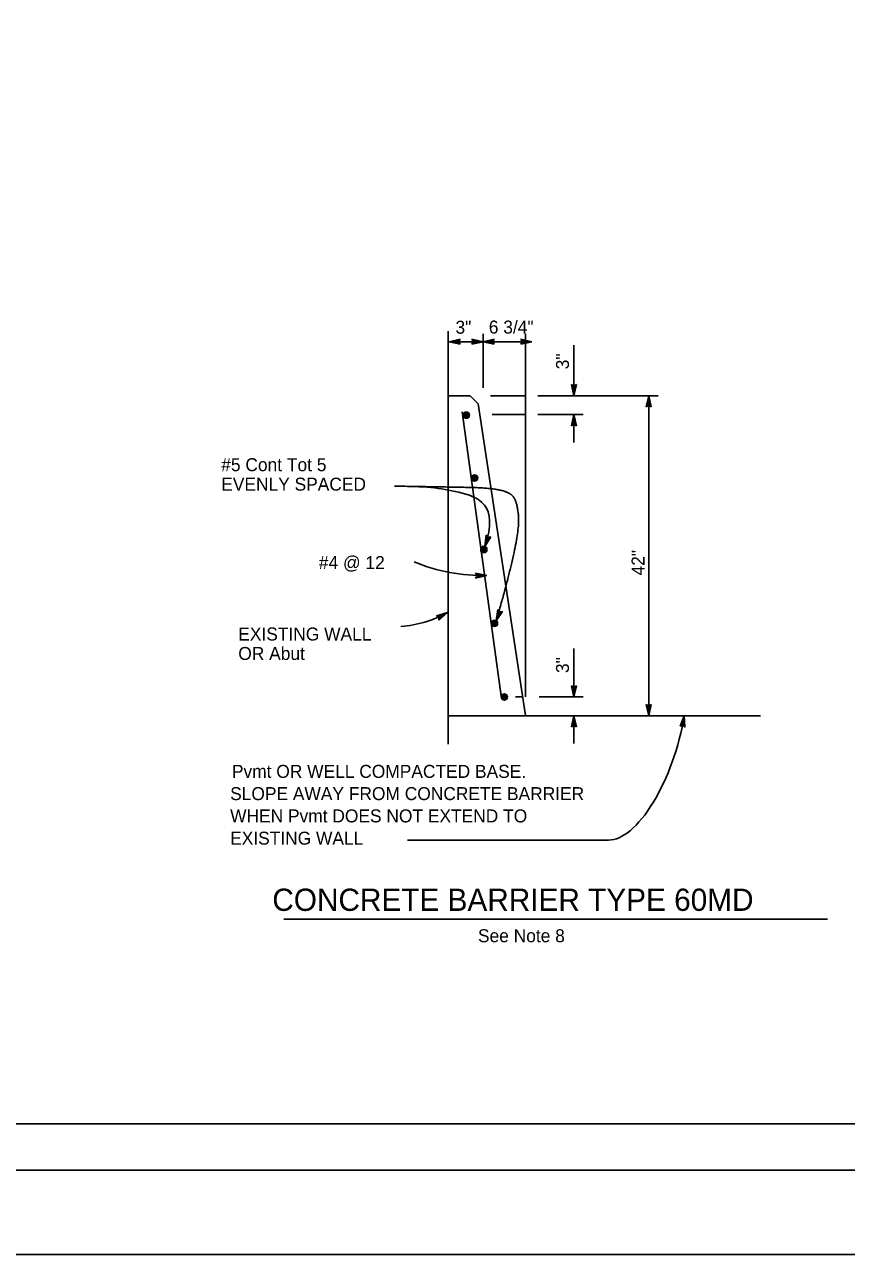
# Model space of a CAD drawing. Extents: x -894 to 866, y -476 to 714.
# Drawn here: x -315 to 128, y -476 to 187 of the extents above; entities that cross this region are included whole.
import ezdxf

# ---------------------------------------------------------------- set-up
doc = ezdxf.new("R2010")
doc.units = 0
for name, color, linetype in [('10 Sheet Format', 7, 'Continuous'), ('56 Stage 3 Anno', 7, 'Continuous'), ('57 Undefined', 7, 'Continuous'), ('60 Nongeo Data', 7, 'Continuous')]:
    doc.layers.add(name, color=color, linetype=linetype)

msp = doc.modelspace()

# ---------------------------------------------------------------- linework, layer by layer
at = {"layer": '10 Sheet Format'}
msp.add_line((-813.45, -406.04), (811.55, -406.04), dxfattribs=at)
for points in [[(-894.04, 713.56), (865.96, 713.56), (865.96, -476.44), (-894.04, -476.44)], [(-863.43, 668.96), (836.57, 668.96), (836.57, -431.04), (-863.43, -431.04)], [(-863.43, 668.96), (836.57, 668.96), (836.57, -431.04), (-863.43, -431.04)]]:
    msp.add_lwpolyline(points, close=True, dxfattribs=at)
at = {"layer": '56 Stage 3 Anno'}
for p, q in [((-67.5, -9.19), (-67.5, 19.93)), ((-44.7, -175.79), (-44.7, 19.93)), ((-86.25, 15.73), (-67.5, 15.73)), ((-85.86, 15.73), (-79.86, 17.06)), ((-79.86, 14.39), (-85.86, 15.73)), ((-85.86, 15.73), (-85.86, 15.73)), ((-80.08, 14.75), (-84.48, 15.73)), ((-84.47, 15.74), (-80.1, 16.7)), ((-83.1, 15.73), (-80.27, 16.36)), ((-80.31, 15.11), (-83.1, 15.73)), ((-81.72, 15.73), (-80.51, 16)), ((-80.49, 15.46), (-81.72, 15.73)), ((-79.86, 17.06), (-80.66, 15.73)), ((-80.66, 15.73), (-79.86, 14.39)), ((-79.86, 17.06), (-79.86, 17.06)), ((-79.86, 14.39), (-79.86, 14.39)), ((-72.7, 15.73), (-73.5, 17.07)), ((-73.5, 17.07), (-73.5, 17.07)), ((-73.5, 17.07), (-67.5, 15.73)), ((-67.5, 15.73), (-73.5, 14.4)), ((-73.5, 14.4), (-72.7, 15.73)), ((-73.5, 14.4), (-73.5, 14.4)), ((-73.28, 16.72), (-68.88, 15.73)), ((-68.89, 15.73), (-73.27, 14.76)), ((-70.26, 15.74), (-73.09, 15.11)), ((-73.05, 16.36), (-70.26, 15.74)), ((-72.87, 16.01), (-71.64, 15.74)), ((-71.64, 15.74), (-72.85, 15.47)), ((-67.5, 15.73), (-61.5, 17.06)), ((-41.2, 15.73), (-67.5, 15.73)), ((-67.5, 15.73), (-67.5, 15.73)), ((-61.5, 14.39), (-67.5, 15.73)), ((-67.5, 15.73), (-67.5, 15.73)), ((-61.72, 14.75), (-66.12, 15.73)), ((-66.11, 15.74), (-61.74, 16.7)), ((-64.74, 15.73), (-61.91, 16.36)), ((-61.95, 15.11), (-64.74, 15.73)), ((-63.36, 15.73), (-62.15, 16)), ((-62.13, 15.46), (-63.36, 15.73)), ((-61.5, 17.06), (-62.3, 15.73)), ((-62.3, 15.73), (-61.5, 14.39)), ((-61.5, 17.06), (-61.5, 17.06)), ((-61.5, 14.39), (-61.5, 14.39)), ((-46.4, 15.73), (-47.2, 17.07)), ((-47.2, 17.07), (-47.2, 17.07)), ((-47.2, 17.07), (-41.2, 15.73)), ((-41.2, 15.73), (-47.2, 14.4)), ((-47.2, 14.4), (-46.4, 15.73)), ((-47.2, 14.4), (-47.2, 14.4)), ((-46.98, 16.72), (-42.58, 15.73)), ((-42.59, 15.73), (-46.97, 14.76)), ((-43.96, 15.74), (-46.79, 15.11)), ((-46.75, 16.36), (-43.96, 15.74)), ((-46.57, 16.01), (-45.34, 15.74)), ((-45.34, 15.74), (-46.55, 15.47)), ((-41.2, 15.73), (-41.2, 15.73)), ((-18.5, 13.83), (-18.5, -13.39)), ((-18.5, -13.39), (-19.83, -7.39)), ((-19.83, -7.39), (-19.83, -7.39)), ((-19.83, -7.39), (-18.5, -8.19)), ((-18.5, -12), (-19.47, -7.62)), ((-18.5, -10.62), (-19.12, -7.8)), ((-18.5, -9.24), (-18.76, -8.03)), ((-18.5, -8.19), (-17.16, -7.39)), ((-17.16, -7.39), (-18.5, -13.39)), ((-17.51, -7.6), (-18.5, -12.01)), ((-17.87, -7.84), (-18.5, -10.62)), ((-18.22, -8.01), (-18.5, -9.24)), ((-17.16, -7.39), (-17.16, -7.39)), ((-63.52, -13.39), (-44.31, -13.39)), ((-37.95, -13.39), (26.85, -13.39)), ((-18.5, -13.39), (-18.5, -13.39)), ((20.51, -19.39), (21.85, -13.39)), ((21.85, -18.59), (20.51, -19.39)), ((20.51, -19.39), (20.51, -19.39)), ((20.86, -19.17), (21.85, -14.77)), ((21.22, -18.94), (21.85, -16.15)), ((21.57, -18.76), (21.84, -17.53)), ((21.84, -17.53), (22.11, -18.74)), ((21.85, -13.39), (21.85, -13.39)), ((21.85, -13.39), (23.18, -19.39)), ((21.85, -13.39), (21.85, -185.96)), ((21.85, -14.78), (22.82, -19.15)), ((21.85, -16.15), (22.47, -18.97)), ((23.18, -19.39), (21.85, -18.59)), ((23.18, -19.39), (23.18, -19.39)), ((-62.6, -23.56), (-44.86, -23.56)), ((-37.95, -23.56), (-13.5, -23.56)), ((-19.84, -29.56), (-18.5, -23.56)), ((-19.48, -29.34), (-18.5, -24.94)), ((-19.12, -29.11), (-18.5, -26.32)), ((-18.5, -23.56), (-18.5, -38.56)), ((-18.5, -23.56), (-18.5, -23.56)), ((-18.5, -23.56), (-17.17, -29.56)), ((-18.5, -26.32), (-17.87, -29.14)), ((-18.49, -24.95), (-17.53, -29.32)), ((-18.5, -28.76), (-19.84, -29.56)), ((-19.84, -29.56), (-19.84, -29.56)), ((-18.78, -28.93), (-18.5, -27.7)), ((-18.5, -27.7), (-18.23, -28.91)), ((-17.17, -29.56), (-18.5, -28.76)), ((-17.17, -29.56), (-17.17, -29.56)), ((-70.72, -110.49), (-71.55, -109.17)), ((-71.55, -109.17), (-71.55, -109.17)), ((-71.55, -109.17), (-65.52, -110.37)), ((-65.52, -110.37), (-71.49, -111.84)), ((-71.49, -111.84), (-70.72, -110.49)), ((-71.49, -111.84), (-71.49, -111.84)), ((-71.33, -109.52), (-66.9, -110.4)), ((-66.91, -110.41), (-71.27, -111.47)), ((-68.29, -110.43), (-71.1, -111.12)), ((-71.09, -109.87), (-68.29, -110.43)), ((-70.9, -110.22), (-69.67, -110.46)), ((-69.67, -110.46), (-70.87, -110.76)), ((-65.52, -110.37), (-65.52, -110.37)), ((-92.63, -132.06), (-86.74, -130.27)), ((-91.27, -132.83), (-92.63, -132.06)), ((-92.63, -132.06), (-92.63, -132.06)), ((-92.26, -132.26), (-87.95, -130.95)), ((-91.88, -132.46), (-89.15, -131.63)), ((-91.56, -132.67), (-90.35, -132.31)), ((-86.74, -130.27), (-91.32, -134.38)), ((-89.15, -131.63), (-91.3, -133.56)), ((-87.95, -130.96), (-91.29, -133.95)), ((-90.35, -132.31), (-91.28, -133.14)), ((-86.74, -130.27), (-86.74, -130.27)), ((-60.52, -134.83), (-59.55, -128.76)), ((-57.07, -129.74), (-60.52, -134.83)), ((-60.01, -133.53), (-59.3, -129.11)), ((-57.48, -129.81), (-60.01, -133.54)), ((-59.55, -128.76), (-59.55, -128.76)), ((-59.55, -128.76), (-58.61, -129.99)), ((-59.5, -132.26), (-59.04, -129.4)), ((-57.9, -129.89), (-59.5, -132.26)), ((-58.99, -130.97), (-58.8, -129.75)), ((-58.28, -129.93), (-58.99, -130.97)), ((-58.61, -129.99), (-57.07, -129.74)), ((-57.07, -129.74), (-57.07, -129.74)), ((-91.32, -134.38), (-91.27, -132.83)), ((-91.32, -134.38), (-91.32, -134.38)), ((-60.52, -134.83), (-60.52, -134.83)), ((-18.5, -149.65), (-18.5, -175.79)), ((-18.5, -175.79), (-19.83, -169.79)), ((-19.83, -169.79), (-19.83, -169.79)), ((-19.83, -169.79), (-18.5, -170.59)), ((-18.5, -174.4), (-19.47, -170.02)), ((-18.5, -173.03), (-19.12, -170.2)), ((-18.5, -171.65), (-18.76, -170.44)), ((-18.5, -170.59), (-17.16, -169.79)), ((-17.16, -169.79), (-18.5, -175.79)), ((-17.51, -170.01), (-18.5, -174.41)), ((-17.87, -170.24), (-18.5, -173.03)), ((-18.22, -170.42), (-18.5, -171.65)), ((-17.16, -169.79), (-17.16, -169.79)), ((-49.93, -175.79), (-46.38, -175.79)), ((-37.26, -175.79), (-13.5, -175.79)), ((-18.5, -175.79), (-18.5, -175.79)), ((21.85, -185.96), (20.52, -179.96)), ((20.52, -179.96), (20.52, -179.96)), ((20.52, -179.96), (21.85, -180.76)), ((21.84, -184.57), (20.88, -180.19)), ((21.85, -183.2), (21.22, -180.37)), ((21.85, -181.82), (21.58, -180.61)), ((21.85, -180.76), (23.19, -179.96)), ((23.19, -179.96), (21.85, -185.96)), ((22.83, -180.18), (21.85, -184.58)), ((22.47, -180.41), (21.85, -183.2)), ((22.13, -180.59), (21.85, -181.82)), ((23.19, -179.96), (23.19, -179.96)), ((-19.84, -191.96), (-18.5, -185.96)), ((-18.5, -191.16), (-19.84, -191.96)), ((-19.84, -191.96), (-19.84, -191.96)), ((-19.48, -191.74), (-18.5, -187.34)), ((-19.12, -191.51), (-18.5, -188.72)), ((-18.78, -191.33), (-18.5, -190.1)), ((-18.5, -185.96), (-18.5, -200.96)), ((-18.5, -185.96), (-18.5, -185.96)), ((-18.5, -185.96), (-17.17, -191.96)), ((-18.5, -188.72), (-17.87, -191.55)), ((-18.5, -190.1), (-18.23, -191.31)), ((-17.17, -191.96), (-18.5, -191.16)), ((-18.49, -187.35), (-17.53, -191.73)), ((-17.17, -191.96), (-17.17, -191.96)), ((21.85, -185.96), (21.85, -185.96)), ((-108.23, -253.1), (0.15, -253.1))]:
    msp.add_line(p, q, dxfattribs=at)
for points in [[(-63.31, -89.49), (-66.49, -94.64), (-65.8, -88.63), (-65.53, -88.95), (-66.04, -93.35), (-63.71, -89.58), (-64.11, -89.66), (-65.6, -92.07), (-65.27, -89.26), (-65.01, -89.57), (-65.15, -90.79), (-64.51, -89.74), (-64.81, -89.81), (-65.8, -88.63), (-64.81, -89.81)], [(38.73, -191.57), (41, -185.96), (41.32, -192), (41.01, -191.74), (40.78, -187.31), (39.11, -191.42), (39.49, -191.27), (40.55, -188.64), (40.7, -191.47), (40.39, -191.21), (40.33, -189.98), (39.87, -191.12), (40.16, -191.01), (41.32, -192), (40.16, -191.01)]]:
    msp.add_lwpolyline(points, close=True, dxfattribs=at)
for centre, radius, start, end in [((-67.7, -14.28), 96.11, 247.39059, 271.29722), ((-116.26, -77.98), 60.05, 274.30208, 299.44236)]:
    msp.add_arc(centre, radius, start, end, dxfattribs=at)
msp.add_ellipse((14.2, -195.82), major_axis=(16.63, 56.78), ratio=0.404867, start_param=3.24974, end_param=5.003764, dxfattribs=at)
for points, degree in [([(-66.49, -94.64), (-58.61, -71.86), (-82.38, -63.92), (-99.08, -62.18), (-115.24, -62.18)], 3), ([(-60.52, -134.83), (-55.19, -117.31), (-47.74, -84.64), (-49.08, -71.08), (-52.9, -65.35), (-64.73, -63.06), (-82.86, -62.68), (-115.24, -62.18)], 2)]:
    msp.add_open_spline(points, degree=degree, dxfattribs=at)
at = {"layer": '57 Undefined'}
msp.add_line((-174.91, -295.62), (118.18, -295.62), dxfattribs=at)
at = {"layer": '60 Nongeo Data'}
for p, q in [((-86.25, -201.34), (-86.25, 21.45)), ((-86.25, -13.39), (-84.26, -13.39)), ((-86.25, -13.39), (-74.43, -13.39)), ((-74.43, -13.39), (-70.09, -17.72)), ((-74.43, -13.39), (-70.09, -17.72)), ((-70.09, -17.72), (-44.7, -185.88)), ((-78.81, -22.15), (-57.6, -176.6)), ((82.14, -185.96), (-86.25, -185.96))]:
    msp.add_line(p, q, dxfattribs=at)
for centre, radius in [((-76.51, -23.89), 1.68), ((-76.51, -23.89), 1.55), ((-76.51, -23.89), 1.41), ((-76.51, -23.89), 1.28), ((-76.51, -23.89), 1.14), ((-76.51, -23.89), 1.01), ((-76.51, -23.89), 0.874), ((-76.51, -23.89), 0.739), ((-76.51, -23.89), 0.605), ((-76.51, -23.89), 0.47), ((-76.51, -23.89), 0.336), ((-76.51, -23.89), 0.202), ((-76.51, -23.89), 0.0672), ((-72.04, -57.76), 1.68), ((-72.04, -57.76), 1.55), ((-72.04, -57.76), 1.41), ((-72.04, -57.76), 1.28), ((-72.04, -57.76), 1.14), ((-72.04, -57.76), 1.01), ((-72.04, -57.76), 0.874), ((-72.04, -57.76), 0.739), ((-72.04, -57.76), 0.605), ((-72.04, -57.76), 0.47), ((-72.04, -57.76), 0.336), ((-72.04, -57.76), 0.202), ((-72.04, -57.76), 0.0672), ((-67.09, -96.31), 1.68), ((-67.09, -96.31), 1.55), ((-67.09, -96.31), 1.41), ((-67.09, -96.31), 1.28), ((-67.09, -96.31), 1.14), ((-67.09, -96.31), 1.01), ((-67.09, -96.31), 0.874), ((-67.09, -96.31), 0.739), ((-67.09, -96.31), 0.605), ((-67.09, -96.31), 0.47), ((-67.09, -96.31), 0.336), ((-67.09, -96.31), 0.202), ((-67.09, -96.31), 0.0672), ((-61.32, -136.17), 1.68), ((-61.32, -136.17), 1.55), ((-61.32, -136.17), 1.41), ((-61.32, -136.17), 1.28), ((-61.32, -136.17), 1.14), ((-61.32, -136.17), 1.01), ((-61.32, -136.17), 0.874), ((-61.32, -136.17), 0.739), ((-61.32, -136.17), 0.605), ((-61.32, -136.17), 0.47), ((-61.32, -136.17), 0.336), ((-61.32, -136.17), 0.202), ((-61.32, -136.17), 0.0672), ((-55.97, -175.84), 1.68), ((-55.97, -175.84), 1.55), ((-55.97, -175.84), 1.41), ((-55.97, -175.84), 1.28), ((-55.97, -175.84), 1.14), ((-55.97, -175.84), 1.01), ((-55.97, -175.84), 0.874), ((-55.97, -175.84), 0.739), ((-55.97, -175.84), 0.605), ((-55.97, -175.84), 0.47), ((-55.97, -175.84), 0.336), ((-55.97, -175.84), 0.202), ((-55.97, -175.84), 0.0672)]:
    msp.add_circle(centre, radius, dxfattribs=at)

# ---------------------------------------------------------------- texts
at = {"layer": '57 Undefined'}
for s, height, p in [('3"', 7, (-82.36, 20.01)), ('6 3/4"', 7, (-64.4, 20.12)), ('#5 Cont Tot 5', 7, (-208.66, -54.1)), ('EVENLY SPACED', 7, (-208.66, -64.6)), ('#4 @ 12', 7, (-156.03, -106.88)), ('EXISTING WALL', 7, (-199.48, -145.4)), ('OR Abut', 7, (-199.48, -155.9)), ('Pvmt OR WELL COMPACTED BASE.', 7, (-202.91, -219.47)), ('SLOPE AWAY FROM CONCRETE BARRIER', 7, (-203.87, -231.47)), ('WHEN Pvmt DOES NOT EXTEND TO', 7, (-203.87, -243.48)), ('EXISTING WALL', 7, (-203.87, -255.49)), ('CONCRETE BARRIER TYPE 60MD', 12, (-181.13, -291.2)), ('See Note 8', 7, (-70.24, -308.1))]:
    msp.add_text(s, height=height, dxfattribs=at).set_placement(p)
for s, p in [('3"', (-21.18, 0.84)), ('42"', (19.56, -110.33)), ('3"', (-21.18, -162.94))]:
    msp.add_text(s, height=7, rotation=90, dxfattribs=at).set_placement(p)

doc.saveas('drawing.dxf')
